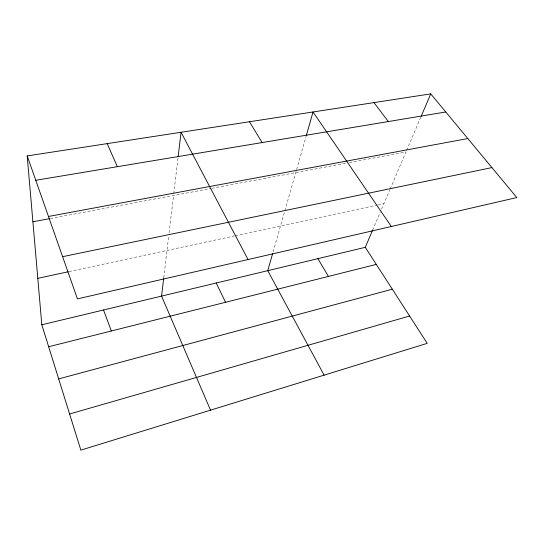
<?xml version="1.0" encoding="UTF-8"?>
<svg xmlns="http://www.w3.org/2000/svg" width="544" height="544" viewBox="0 0 544 544"><rect width="100%" height="100%" fill="white"/><g stroke="black" fill="none" stroke-linecap="round" stroke-linejoin="round"><path stroke-width="0.41" stroke-dasharray="2.72 2.04" d="M163.737 277.841L168.681 236.3M169.075 232.968L173.536 195.48M173.733 193.793L178.044 157.549M273.095 251.974L306.116 136.231M372.606 230.16L380.256 212.228M381.589 209.114L389.83 189.781M390.164 189.006L405.94 152.007L349.336 162.595M406.606 150.457L420.818 117.13M69.115 271.578L234.559 235.878M235.375 235.702L377.339 205.074M378.162 204.898L383.914 203.653M50.293 218.532L210.936 188.482M211.766 188.326L346.038 163.214"/><path stroke-width="0.82" d="M163.635 278.671L161.561 296.099L210.535 410.149M178.146 156.706L181.057 132.267L248.044 259.549M272.626 253.599L267.757 270.674L324.102 375.136M306.347 135.422L313.038 111.976L391.333 226.501M365.289 247.316L427.23 343.346L80.859 450.126L41.813 324.775L365.289 247.316L372.606 230.16M421.151 116.355L430.739 93.874L516.8 197.567L77.445 298.894L27.2 155.924L430.739 93.874M69.605 413.998L409.605 316.016M58.677 378.903L392.312 289.204M48.654 346.739L376.305 264.391M37.794 278.338L68.286 271.755M62.608 256.686L491.919 167.593M32.898 221.782L49.463 218.681M48.477 216.471L467.813 138.55M35.761 180.282L445.767 111.982M373.966 102.605L388.341 121.55M249.478 121.747L262.12 142.576M317.907 258.665L328.44 276.42M216.206 283.016L225.556 302.28M107.188 143.623L117.361 166.688M103.537 309.998L111.336 330.99M27.2 155.924L41.813 324.775"/></g></svg>
